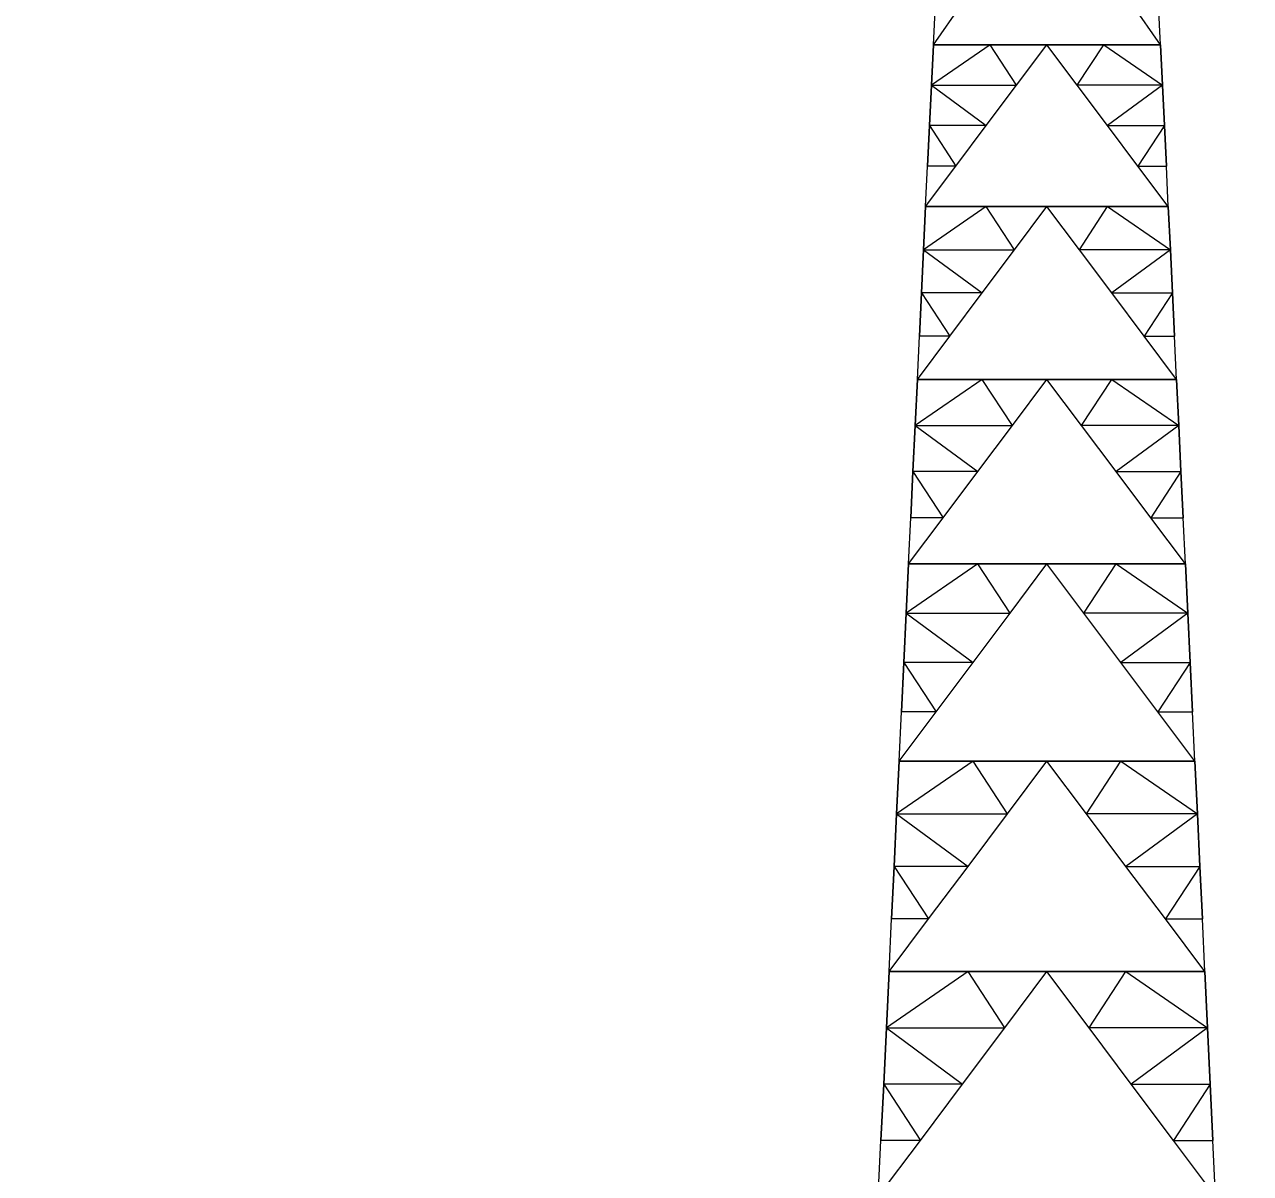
# Model space of a CAD drawing. Header units: millimetres. Extents: x 674 to 5889, y -153 to 3954.
# Drawn here: x 3335.07 to 3374.35, y 893.14 to 929.94 of the extents above; entities that cross this region are included whole.
import ezdxf

# ---------------------------------------------------------------- set-up
doc = ezdxf.new("R2010")
doc.units = ezdxf.units.MM
doc.layers.add('Dimensions', color=7, linetype='Continuous')
doc.layers.add('Towers', color=1, linetype='Continuous', lineweight=0)
doc.styles.get("Standard").update_dxf_attribs({"font": 'arial.ttf'})
doc.dimstyles.new('ISO-25', dxfattribs={"dimtxt": 2.5, "dimasz": 2.5, "dimexe": 1.25, "dimexo": 0.625, "dimtad": 1, "dimtxsty": 'Standard', "dimcen": 2.5, "dimadec": 0, "dimazin": 0, "dimtfac": 1, "dimtmove": 0, "dimatfit": 3, "dimfxl": 1, "dimarcsym": 0})

# ---------------------------------------------------------------- blocks, each defined once
blk = doc.blocks.new('_ArchTick')
at = {"color": 0, "linetype": 'ByBlock', "const_width": 0.15}
blk.add_lwpolyline([(-0.5, -0.5), (0.5, 0.5)], dxfattribs=at)
blk = doc.blocks.new('*D60')
at = {"color": 0, "lineweight": -2, "transparency": 16777216}
blk.add_line((2829.274, -144.563), (2959.274, -144.563), dxfattribs=at)
at = {"layer": 'Defpoints', "color": 0, "transparency": 16777216}
for p in [(5528.478, 3774.077), (5768.478, 3774.077), (5768.478, 3752.482), (2829.274, -118.354), (2959.274, -118.354), (2959.274, -144.563)]:
    blk.add_point(p, dxfattribs=at)
at = {"layer": 'Dimensions', "color": 0, "lineweight": -2, "transparency": 16777216}
blk.add_line((5528.478, 3752.482), (5768.478, 3752.482), dxfattribs=at)
at = {"color": 0, "lineweight": -2, "transparency": 16777216, "xscale": 15, "yscale": 15, "zscale": 15, "rotation": 180}
blk.add_blockref('_ArchTick', (2829.274, -144.563), dxfattribs=at)
at = {"color": 0, "lineweight": -2, "transparency": 16777216, "xscale": 15, "yscale": 15, "zscale": 15}
blk.add_blockref('_ArchTick', (2959.274, -144.563), dxfattribs=at)
at = {"layer": 'Dimensions', "color": 0, "lineweight": -2, "transparency": 16777216, "xscale": 2.5, "yscale": 2.5, "zscale": 2.5, "rotation": 180}
blk.add_blockref('_ArchTick', (5528.478, 3752.482), dxfattribs=at)
at = {"layer": 'Dimensions', "color": 0, "lineweight": -2, "transparency": 16777216, "xscale": 2.5, "yscale": 2.5, "zscale": 2.5}
blk.add_blockref('_ArchTick', (5768.478, 3752.482), dxfattribs=at)
at = {"color": 0, "transparency": 16777216, "insert": (2894.274, -136.274), "char_height": 15, "attachment_point": 5}
blk.add_mtext('130', dxfattribs=at)
at = {"layer": 'Dimensions', "color": 0, "transparency": 16777216, "insert": (5648.478, 3755.404), "char_height": 4.5, "attachment_point": 5}
blk.add_mtext('240m', dxfattribs=at)
blk = doc.blocks.new('*D58')
at = {"color": 0, "lineweight": -2, "transparency": 16777216}
blk.add_line((2393.626, -144.563), (2483.626, -144.563), dxfattribs=at)
at = {"layer": 'Defpoints', "color": 0, "transparency": 16777216}
for p in [(5603.478, 3819.077), (5583.397, 3774.077), (5603.478, 3774.077), (2393.626, -80.976), (2483.626, -80.976), (2483.626, -144.563)]:
    blk.add_point(p, dxfattribs=at)
at = {"layer": 'Dimensions', "color": 0, "lineweight": -2, "transparency": 16777216}
blk.add_line((5583.397, 3819.077), (5583.397, 3774.077), dxfattribs=at)
at = {"color": 0, "lineweight": -2, "transparency": 16777216, "xscale": 15, "yscale": 15, "zscale": 15, "rotation": 180}
blk.add_blockref('_ArchTick', (2393.626, -144.563), dxfattribs=at)
at = {"color": 0, "lineweight": -2, "transparency": 16777216, "xscale": 15, "yscale": 15, "zscale": 15}
blk.add_blockref('_ArchTick', (2483.626, -144.563), dxfattribs=at)
at = {"layer": 'Dimensions', "color": 0, "lineweight": -2, "transparency": 16777216, "xscale": 2.5, "yscale": 2.5, "zscale": 2.5}
for p, rotation in [((5583.397, 3819.077), 90), ((5583.397, 3774.077), 270)]:
    blk.add_blockref('_ArchTick', p, dxfattribs=dict(at, rotation=rotation))
at = {"color": 0, "transparency": 16777216, "insert": (2438.626, -136.279), "char_height": 15, "attachment_point": 5}
blk.add_mtext('90', dxfattribs=at)
at = {"layer": 'Dimensions', "color": 0, "transparency": 16777216, "insert": (5580.484, 3796.577), "char_height": 4.5, "attachment_point": 5, "rotation": 90}
blk.add_mtext('45m', dxfattribs=at)
blk = doc.blocks.new('*D62')
at = {"color": 0, "lineweight": -2, "transparency": 16777216}
blk.add_line((2577.797, -35.976), (2577.797, -85.976), dxfattribs=at)
at = {"layer": 'Defpoints', "color": 0, "transparency": 16777216}
for p in [(5529.806, 3893.742), (5528.478, 3889.077), (5643.378, 3856.377), (2597.989, -35.976), (2577.797, -85.976), (2597.989, -85.976)]:
    blk.add_point(p, dxfattribs=at)
at = {"layer": 'Dimensions', "color": 0, "lineweight": -2, "transparency": 16777216}
blk.add_line((5644.706, 3861.042), (5529.806, 3893.742), dxfattribs=at)
at = {"color": 0, "lineweight": -2, "transparency": 16777216, "xscale": 15, "yscale": 15, "zscale": 15}
for p, rotation in [((2577.797, -35.976), 90), ((2577.797, -85.976), 270)]:
    blk.add_blockref('_ArchTick', p, dxfattribs=dict(at, rotation=rotation))
at = {"layer": 'Dimensions', "color": 0, "lineweight": -2, "transparency": 16777216, "xscale": 2.5, "yscale": 2.5, "zscale": 2.5}
for p, rotation in [((5529.806, 3893.742), 164.113896019455), ((5644.706, 3861.042), 344.113896019455)]:
    blk.add_blockref('_ArchTick', p, dxfattribs=dict(at, rotation=rotation))
at = {"color": 0, "transparency": 16777216, "insert": (2569.514, -60.976), "char_height": 15, "attachment_point": 5, "rotation": 90}
blk.add_mtext('50', dxfattribs=at)
at = {"layer": 'Dimensions', "color": 0, "transparency": 16777216, "insert": (5588.056, 3880.203), "char_height": 4.5, "attachment_point": 5, "rotation": 344.1139}
blk.add_mtext('119.5m', dxfattribs=at)
blk = doc.blocks.new('*D63')
at = {"color": 0, "lineweight": -2, "transparency": 16777216}
blk.add_line((2809.512, -31.439), (2809.512, -86.439), dxfattribs=at)
at = {"layer": 'Defpoints', "color": 0, "transparency": 16777216}
for p in [(5643.378, 3866.577), (5527.736, 3834.542), (5528.478, 3832.07), (2829.274, -31.439), (2809.512, -86.439), (2829.274, -86.439)]:
    blk.add_point(p, dxfattribs=at)
at = {"layer": 'Dimensions', "color": 0, "lineweight": -2, "transparency": 16777216}
blk.add_line((5642.636, 3869.049), (5527.736, 3834.542), dxfattribs=at)
at = {"color": 0, "lineweight": -2, "transparency": 16777216, "xscale": 15, "yscale": 15, "zscale": 15}
for p, rotation in [((2809.512, -31.439), 90), ((2809.512, -86.439), 270)]:
    blk.add_blockref('_ArchTick', p, dxfattribs=dict(at, rotation=rotation))
at = {"layer": 'Dimensions', "color": 0, "lineweight": -2, "transparency": 16777216, "xscale": 2.5, "yscale": 2.5, "zscale": 2.5}
for p, rotation in [((5642.636, 3869.049), 16.71614301521846), ((5527.736, 3834.542), 196.7161430152185)]:
    blk.add_blockref('_ArchTick', p, dxfattribs=dict(at, rotation=rotation))
at = {"color": 0, "transparency": 16777216, "insert": (2801.259, -58.939), "char_height": 15, "attachment_point": 5, "rotation": 90}
blk.add_mtext('55', dxfattribs=at)
at = {"layer": 'Dimensions', "color": 0, "transparency": 16777216, "insert": (5584.345, 3854.594), "char_height": 4.5, "attachment_point": 5, "rotation": 16.7161}
blk.add_mtext('120m', dxfattribs=at)
blk = doc.blocks.new('*D59')
at = {"color": 0, "lineweight": -2, "transparency": 16777216}
blk.add_line((2597.989, -144.563), (2697.989, -144.563), dxfattribs=at)
at = {"layer": 'Defpoints', "color": 0, "transparency": 16777216}
for p in [(5623.478, 3781.175), (5673.478, 3781.175), (5673.478, 3764.268), (2597.989, -85.976), (2697.989, -85.976), (2697.989, -144.563)]:
    blk.add_point(p, dxfattribs=at)
at = {"layer": 'Dimensions', "color": 0, "lineweight": -2, "transparency": 16777216}
blk.add_line((5623.478, 3764.268), (5673.478, 3764.268), dxfattribs=at)
at = {"color": 0, "lineweight": -2, "transparency": 16777216, "xscale": 15, "yscale": 15, "zscale": 15, "rotation": 180}
blk.add_blockref('_ArchTick', (2597.989, -144.563), dxfattribs=at)
at = {"color": 0, "lineweight": -2, "transparency": 16777216, "xscale": 15, "yscale": 15, "zscale": 15}
blk.add_blockref('_ArchTick', (2697.989, -144.563), dxfattribs=at)
at = {"layer": 'Dimensions', "color": 0, "lineweight": -2, "transparency": 16777216, "xscale": 2.5, "yscale": 2.5, "zscale": 2.5, "rotation": 180}
blk.add_blockref('_ArchTick', (5623.478, 3764.268), dxfattribs=at)
at = {"layer": 'Dimensions', "color": 0, "lineweight": -2, "transparency": 16777216, "xscale": 2.5, "yscale": 2.5, "zscale": 2.5}
blk.add_blockref('_ArchTick', (5673.478, 3764.268), dxfattribs=at)
at = {"color": 0, "transparency": 16777216, "insert": (2647.989, -136.279), "char_height": 15, "attachment_point": 5}
blk.add_mtext('100', dxfattribs=at)
at = {"layer": 'Dimensions', "color": 0, "transparency": 16777216, "insert": (5648.478, 3767.191), "char_height": 4.5, "attachment_point": 5}
blk.add_mtext('50m', dxfattribs=at)
blk = doc.blocks.new('*D66')
at = {"color": 0, "lineweight": -2, "transparency": 16777216}
blk.add_line((3325.223, 34.024), (3325.223, -80.976), dxfattribs=at)
at = {"layer": 'Defpoints', "color": 0, "transparency": 16777216}
for p in [(5653.578, 3874.37), (5643.378, 3866.577), (5653.578, 3866.577), (3346.627, 34.024), (3325.223, -80.976), (3346.627, -80.976)]:
    blk.add_point(p, dxfattribs=at)
at = {"layer": 'Dimensions', "color": 0, "lineweight": -2, "transparency": 16777216}
for p, q in [((5643.378, 3874.37), (5653.578, 3874.37)), ((5653.578, 3874.37), (5673.71, 3874.37))]:
    blk.add_line(p, q, dxfattribs=at)
at = {"color": 0, "lineweight": -2, "transparency": 16777216, "xscale": 5, "yscale": 5, "zscale": 5}
for p, rotation in [((3325.223, 34.024), 90), ((3325.223, -80.976), 270)]:
    blk.add_blockref('_ArchTick', p, dxfattribs=dict(at, rotation=rotation))
at = {"layer": 'Dimensions', "color": 0, "lineweight": -2, "transparency": 16777216, "xscale": 2.5, "yscale": 2.5, "zscale": 2.5, "rotation": 180}
blk.add_blockref('_ArchTick', (5643.378, 3874.37), dxfattribs=at)
at = {"layer": 'Dimensions', "color": 0, "lineweight": -2, "transparency": 16777216, "xscale": 2.5, "yscale": 2.5, "zscale": 2.5}
blk.add_blockref('_ArchTick', (5653.578, 3874.37), dxfattribs=at)
at = {"color": 0, "transparency": 16777216, "insert": (3316.939, -23.476), "char_height": 15, "attachment_point": 5, "rotation": 90}
blk.add_mtext('115', dxfattribs=at)
at = {"layer": 'Dimensions', "color": 0, "transparency": 16777216, "insert": (5664.894, 3877.293), "char_height": 4.5, "attachment_point": 5}
blk.add_mtext('10.2m', dxfattribs=at)
blk = doc.blocks.new('*D61')
at = {"color": 0, "lineweight": -2, "transparency": 16777216}
blk.add_line((2373.545, -35.976), (2373.545, -80.976), dxfattribs=at)
at = {"layer": 'Defpoints', "color": 0, "transparency": 16777216}
for p in [(5648.478, 3856.377), (5645.288, 3779.077), (5648.478, 3779.077), (2393.626, -35.976), (2373.545, -80.976), (2393.626, -80.976)]:
    blk.add_point(p, dxfattribs=at)
at = {"layer": 'Dimensions', "color": 0, "lineweight": -2, "transparency": 16777216}
blk.add_line((5645.288, 3856.377), (5645.288, 3779.077), dxfattribs=at)
at = {"color": 0, "lineweight": -2, "transparency": 16777216, "xscale": 15, "yscale": 15, "zscale": 15}
for p, rotation in [((2373.545, -35.976), 90), ((2373.545, -80.976), 270)]:
    blk.add_blockref('_ArchTick', p, dxfattribs=dict(at, rotation=rotation))
at = {"layer": 'Dimensions', "color": 0, "lineweight": -2, "transparency": 16777216, "xscale": 2.5, "yscale": 2.5, "zscale": 2.5}
for p, rotation in [((5645.288, 3856.377), 90), ((5645.288, 3779.077), 270)]:
    blk.add_blockref('_ArchTick', p, dxfattribs=dict(at, rotation=rotation))
at = {"color": 0, "transparency": 16777216, "insert": (2365.292, -58.476), "char_height": 15, "attachment_point": 5, "rotation": 90}
blk.add_mtext('45', dxfattribs=at)
at = {"layer": 'Dimensions', "color": 0, "transparency": 16777216, "insert": (5642.364, 3817.906), "char_height": 4.5, "attachment_point": 5, "rotation": 90}
blk.add_mtext('77.3m', dxfattribs=at)

msp = doc.modelspace()

# ---------------------------------------------------------------- linework, layer by layer
at = {"layer": 'Towers'}
for p, q in [((3364.187, 929.293), (3365.096, 930.589)), ((3364.187, 929.293), (3365.096, 930.589)), ((3364.187, 929.293), (3364.249, 930.589)), ((3364.187, 929.293), (3364.249, 930.589)), ((3364.187, 929.293), (3364.249, 930.589)), ((3364.187, 929.293), (3364.249, 930.589)), ((3371.465, 929.293), (3370.555, 930.589)), ((3371.465, 929.293), (3370.555, 930.589)), ((3371.465, 929.293), (3371.403, 930.589)), ((3371.465, 929.293), (3371.403, 930.589)), ((3371.465, 929.293), (3371.403, 930.589)), ((3371.465, 929.293), (3371.403, 930.589)), ((3366.006, 929.293), (3364.125, 927.998)), ((3366.006, 929.293), (3364.125, 927.998)), ((3364.125, 927.998), (3364.187, 929.293)), ((3364.187, 929.293), (3364.125, 927.998)), ((3364.125, 927.998), (3364.187, 929.293)), ((3364.125, 927.998), (3364.187, 929.293)), ((3364.125, 927.998), (3364.187, 929.293)), ((3364.187, 929.293), (3364.125, 927.998)), ((3364.125, 927.998), (3364.187, 929.293)), ((3364.125, 927.998), (3364.187, 929.293)), ((3364.187, 929.293), (3366.006, 929.293)), ((3366.006, 929.293), (3364.187, 929.293)), ((3364.187, 929.293), (3365.096, 929.293)), ((3365.096, 929.293), (3364.187, 929.293)), ((3364.187, 929.293), (3366.006, 929.293)), ((3366.006, 929.293), (3364.187, 929.293)), ((3367.826, 929.293), (3364.187, 929.293)), ((3364.187, 929.293), (3367.826, 929.293)), ((3366.006, 929.293), (3364.187, 929.293)), ((3366.006, 929.293), (3364.187, 929.293)), ((3366.006, 929.293), (3366.916, 929.293)), ((3366.916, 929.293), (3366.006, 929.293)), ((3366.854, 927.998), (3366.006, 929.293)), ((3367.826, 929.293), (3366.006, 929.293)), ((3366.854, 927.998), (3366.006, 929.293)), ((3367.826, 929.293), (3366.006, 929.293)), ((3366.854, 927.998), (3367.826, 929.293)), ((3366.854, 927.998), (3367.826, 929.293)), ((3368.735, 929.293), (3366.916, 929.293)), ((3368.735, 929.293), (3366.916, 929.293)), ((3371.465, 929.293), (3367.826, 929.293)), ((3367.826, 929.293), (3371.465, 929.293)), ((3368.797, 927.998), (3367.826, 929.293)), ((3367.826, 929.293), (3369.645, 929.293)), ((3368.797, 927.998), (3367.826, 929.293)), ((3367.826, 929.293), (3369.645, 929.293)), ((3368.735, 929.293), (3369.645, 929.293)), ((3369.645, 929.293), (3368.735, 929.293)), ((3368.797, 927.998), (3369.645, 929.293)), ((3368.797, 927.998), (3369.645, 929.293)), ((3371.465, 929.293), (3369.645, 929.293)), ((3369.645, 929.293), (3371.465, 929.293)), ((3369.645, 929.293), (3371.465, 929.293)), ((3369.645, 929.293), (3371.465, 929.293)), ((3369.645, 929.293), (3371.527, 927.998)), ((3369.645, 929.293), (3371.465, 929.293)), ((3369.645, 929.293), (3371.527, 927.998)), ((3369.645, 929.293), (3371.465, 929.293)), ((3370.555, 929.293), (3371.465, 929.293)), ((3371.465, 929.293), (3370.555, 929.293)), ((3371.527, 927.998), (3371.465, 929.293)), ((3371.465, 929.293), (3371.527, 927.998)), ((3371.527, 927.998), (3371.465, 929.293)), ((3371.527, 927.998), (3371.465, 929.293)), ((3371.527, 927.998), (3371.465, 929.293)), ((3371.465, 929.293), (3371.527, 927.998)), ((3371.527, 927.998), (3371.465, 929.293)), ((3371.527, 927.998), (3371.465, 929.293)), ((3364.063, 926.702), (3364.125, 927.998)), ((3364.125, 927.998), (3364.063, 926.702)), ((3364.063, 926.702), (3364.125, 927.998)), ((3364.063, 926.702), (3364.125, 927.998)), ((3364.125, 927.998), (3364.063, 926.702)), ((3364.063, 926.702), (3364.125, 927.998)), ((3364.125, 927.998), (3365.882, 926.702)), ((3364.125, 927.998), (3366.854, 927.998)), ((3364.125, 927.998), (3365.882, 926.702)), ((3364.125, 927.998), (3366.854, 927.998)), ((3364.125, 927.998), (3364.125, 927.998)), ((3364.125, 927.998), (3364.125, 927.998)), ((3365.882, 926.702), (3366.854, 927.998)), ((3365.882, 926.702), (3366.854, 927.998)), ((3369.769, 926.702), (3368.797, 927.998)), ((3371.527, 927.998), (3368.797, 927.998)), ((3369.769, 926.702), (3368.797, 927.998)), ((3371.527, 927.998), (3368.797, 927.998)), ((3371.527, 927.998), (3369.769, 926.702)), ((3371.527, 927.998), (3369.769, 926.702)), ((3371.589, 926.702), (3371.527, 927.998)), ((3371.527, 927.998), (3371.589, 926.702)), ((3371.527, 927.998), (3371.527, 927.998)), ((3371.589, 926.702), (3371.527, 927.998)), ((3371.589, 926.702), (3371.527, 927.998)), ((3371.527, 927.998), (3371.589, 926.702)), ((3371.527, 927.998), (3371.527, 927.998)), ((3371.589, 926.702), (3371.527, 927.998)), ((3364.001, 925.406), (3364.063, 926.702)), ((3364.063, 926.702), (3364.001, 925.406)), ((3364.001, 925.406), (3364.063, 926.702)), ((3364.001, 925.406), (3364.063, 926.702)), ((3364.063, 926.702), (3364.001, 925.406)), ((3364.001, 925.406), (3364.063, 926.702)), ((3364.063, 926.702), (3364.91, 925.406)), ((3365.882, 926.702), (3364.063, 926.702)), ((3364.063, 926.702), (3364.91, 925.406)), ((3365.882, 926.702), (3364.063, 926.702)), ((3364.063, 926.702), (3364.063, 926.702)), ((3364.063, 926.702), (3364.063, 926.702)), ((3364.91, 925.406), (3365.882, 926.702)), ((3364.91, 925.406), (3365.882, 926.702)), ((3370.741, 925.406), (3369.769, 926.702)), ((3369.769, 926.702), (3371.589, 926.702)), ((3370.741, 925.406), (3369.769, 926.702)), ((3369.769, 926.702), (3371.589, 926.702)), ((3371.589, 926.702), (3370.741, 925.406)), ((3371.589, 926.702), (3370.741, 925.406)), ((3371.65, 925.406), (3371.589, 926.702)), ((3371.589, 926.702), (3371.65, 925.406)), ((3371.589, 926.702), (3371.589, 926.702)), ((3371.65, 925.406), (3371.589, 926.702)), ((3371.65, 925.406), (3371.589, 926.702)), ((3371.589, 926.702), (3371.65, 925.406)), ((3371.589, 926.702), (3371.589, 926.702)), ((3371.65, 925.406), (3371.589, 926.702)), ((3363.939, 924.111), (3364.91, 925.406)), ((3363.939, 924.111), (3364.91, 925.406)), ((3363.939, 924.111), (3364.001, 925.406)), ((3363.939, 924.111), (3364.001, 925.406)), ((3363.939, 924.111), (3364.001, 925.406)), ((3363.939, 924.111), (3364.001, 925.406)), ((3364.91, 925.406), (3364.001, 925.406)), ((3364.91, 925.406), (3364.001, 925.406)), ((3364.001, 925.406), (3364.001, 925.406)), ((3364.001, 925.406), (3364.001, 925.406)), ((3371.712, 924.111), (3370.741, 925.406)), ((3370.741, 925.406), (3371.65, 925.406)), ((3371.712, 924.111), (3370.741, 925.406)), ((3370.741, 925.406), (3371.65, 925.406)), ((3371.712, 924.111), (3371.65, 925.406)), ((3371.65, 925.406), (3371.65, 925.406)), ((3371.712, 924.111), (3371.65, 925.406)), ((3371.712, 924.111), (3371.65, 925.406)), ((3371.65, 925.406), (3371.65, 925.406)), ((3371.712, 924.111), (3371.65, 925.406)), ((3365.882, 924.111), (3363.873, 922.727)), ((3365.882, 924.111), (3363.873, 922.727)), ((3363.873, 922.727), (3363.939, 924.111)), ((3363.939, 924.111), (3363.873, 922.727)), ((3363.873, 922.727), (3363.939, 924.111)), ((3363.873, 922.727), (3363.939, 924.111)), ((3363.873, 922.727), (3363.939, 924.111)), ((3363.939, 924.111), (3363.873, 922.727)), ((3363.873, 922.727), (3363.939, 924.111)), ((3363.873, 922.727), (3363.939, 924.111)), ((3363.939, 924.111), (3365.882, 924.111)), ((3365.882, 924.111), (3363.939, 924.111)), ((3363.939, 924.111), (3364.91, 924.111)), ((3364.91, 924.111), (3363.939, 924.111)), ((3363.939, 924.111), (3365.882, 924.111)), ((3365.882, 924.111), (3363.939, 924.111)), ((3367.826, 924.111), (3363.939, 924.111)), ((3363.939, 924.111), (3367.826, 924.111)), ((3365.882, 924.111), (3363.939, 924.111)), ((3365.882, 924.111), (3363.939, 924.111)), ((3365.882, 924.111), (3366.854, 924.111)), ((3366.854, 924.111), (3365.882, 924.111)), ((3366.788, 922.727), (3365.882, 924.111)), ((3367.826, 924.111), (3365.882, 924.111)), ((3366.788, 922.727), (3365.882, 924.111)), ((3367.826, 924.111), (3365.882, 924.111)), ((3366.788, 922.727), (3367.826, 924.111)), ((3366.788, 922.727), (3367.826, 924.111)), ((3368.797, 924.111), (3366.854, 924.111)), ((3368.797, 924.111), (3366.854, 924.111)), ((3371.712, 924.111), (3367.826, 924.111)), ((3367.826, 924.111), (3371.712, 924.111)), ((3368.863, 922.727), (3367.826, 924.111)), ((3367.826, 924.111), (3369.769, 924.111)), ((3368.863, 922.727), (3367.826, 924.111)), ((3367.826, 924.111), (3369.769, 924.111)), ((3368.797, 924.111), (3369.769, 924.111)), ((3369.769, 924.111), (3368.797, 924.111)), ((3368.863, 922.727), (3369.769, 924.111)), ((3368.863, 922.727), (3369.769, 924.111)), ((3371.712, 924.111), (3369.769, 924.111)), ((3369.769, 924.111), (3371.712, 924.111)), ((3369.769, 924.111), (3371.712, 924.111)), ((3369.769, 924.111), (3371.712, 924.111)), ((3369.769, 924.111), (3371.779, 922.727)), ((3369.769, 924.111), (3371.712, 924.111)), ((3369.769, 924.111), (3371.779, 922.727)), ((3369.769, 924.111), (3371.712, 924.111)), ((3370.741, 924.111), (3371.712, 924.111)), ((3371.712, 924.111), (3370.741, 924.111)), ((3371.779, 922.727), (3371.712, 924.111)), ((3371.712, 924.111), (3371.779, 922.727)), ((3371.779, 922.727), (3371.712, 924.111)), ((3371.779, 922.727), (3371.712, 924.111)), ((3371.779, 922.727), (3371.712, 924.111)), ((3371.712, 924.111), (3371.779, 922.727)), ((3371.779, 922.727), (3371.712, 924.111)), ((3371.779, 922.727), (3371.712, 924.111)), ((3363.806, 921.343), (3363.873, 922.727)), ((3363.873, 922.727), (3363.806, 921.343)), ((3363.806, 921.343), (3363.873, 922.727)), ((3363.806, 921.343), (3363.873, 922.727)), ((3363.873, 922.727), (3363.806, 921.343)), ((3363.806, 921.343), (3363.873, 922.727)), ((3363.873, 922.727), (3365.75, 921.343)), ((3363.873, 922.727), (3366.788, 922.727)), ((3363.873, 922.727), (3365.75, 921.343)), ((3363.873, 922.727), (3366.788, 922.727)), ((3363.873, 922.727), (3363.873, 922.727)), ((3363.873, 922.727), (3363.873, 922.727)), ((3365.75, 921.343), (3366.788, 922.727)), ((3365.75, 921.343), (3366.788, 922.727)), ((3369.901, 921.343), (3368.863, 922.727)), ((3371.779, 922.727), (3368.863, 922.727)), ((3369.901, 921.343), (3368.863, 922.727)), ((3371.779, 922.727), (3368.863, 922.727)), ((3371.779, 922.727), (3369.901, 921.343)), ((3371.779, 922.727), (3369.901, 921.343)), ((3371.845, 921.343), (3371.779, 922.727)), ((3371.779, 922.727), (3371.845, 921.343)), ((3371.779, 922.727), (3371.779, 922.727)), ((3371.845, 921.343), (3371.779, 922.727)), ((3371.845, 921.343), (3371.779, 922.727)), ((3371.779, 922.727), (3371.845, 921.343)), ((3371.779, 922.727), (3371.779, 922.727)), ((3371.845, 921.343), (3371.779, 922.727)), ((3363.74, 919.959), (3363.806, 921.343)), ((3363.806, 921.343), (3363.74, 919.959)), ((3363.74, 919.959), (3363.806, 921.343)), ((3363.74, 919.959), (3363.806, 921.343)), ((3363.806, 921.343), (3363.74, 919.959)), ((3363.74, 919.959), (3363.806, 921.343)), ((3363.806, 921.343), (3364.712, 919.959)), ((3365.75, 921.343), (3363.806, 921.343)), ((3363.806, 921.343), (3364.712, 919.959)), ((3365.75, 921.343), (3363.806, 921.343)), ((3363.806, 921.343), (3363.806, 921.343)), ((3363.806, 921.343), (3363.806, 921.343)), ((3364.712, 919.959), (3365.75, 921.343)), ((3364.712, 919.959), (3365.75, 921.343)), ((3370.939, 919.959), (3369.901, 921.343)), ((3369.901, 921.343), (3371.845, 921.343)), ((3370.939, 919.959), (3369.901, 921.343)), ((3369.901, 921.343), (3371.845, 921.343)), ((3371.845, 921.343), (3370.939, 919.959)), ((3371.845, 921.343), (3370.939, 919.959)), ((3371.911, 919.959), (3371.845, 921.343)), ((3371.845, 921.343), (3371.911, 919.959)), ((3371.845, 921.343), (3371.845, 921.343)), ((3371.911, 919.959), (3371.845, 921.343)), ((3371.911, 919.959), (3371.845, 921.343)), ((3371.845, 921.343), (3371.911, 919.959)), ((3371.845, 921.343), (3371.845, 921.343)), ((3371.911, 919.959), (3371.845, 921.343)), ((3363.674, 918.575), (3364.712, 919.959)), ((3363.674, 918.575), (3364.712, 919.959)), ((3363.674, 918.575), (3363.74, 919.959)), ((3363.674, 918.575), (3363.74, 919.959)), ((3363.674, 918.575), (3363.74, 919.959)), ((3363.674, 918.575), (3363.74, 919.959)), ((3364.712, 919.959), (3363.74, 919.959)), ((3364.712, 919.959), (3363.74, 919.959)), ((3363.74, 919.959), (3363.74, 919.959)), ((3363.74, 919.959), (3363.74, 919.959)), ((3371.977, 918.575), (3370.939, 919.959)), ((3370.939, 919.959), (3371.911, 919.959)), ((3371.977, 918.575), (3370.939, 919.959)), ((3370.939, 919.959), (3371.911, 919.959)), ((3371.977, 918.575), (3371.911, 919.959)), ((3371.911, 919.959), (3371.911, 919.959)), ((3371.977, 918.575), (3371.911, 919.959)), ((3371.977, 918.575), (3371.911, 919.959)), ((3371.911, 919.959), (3371.911, 919.959)), ((3371.977, 918.575), (3371.911, 919.959)), ((3365.75, 918.575), (3363.603, 917.097)), ((3365.75, 918.575), (3363.603, 917.097)), ((3363.603, 917.098), (3363.674, 918.575)), ((3363.674, 918.575), (3363.603, 917.097)), ((3363.603, 917.098), (3363.674, 918.575)), ((3363.603, 917.097), (3363.674, 918.575)), ((3363.603, 917.098), (3363.674, 918.575)), ((3363.674, 918.575), (3363.603, 917.097)), ((3363.603, 917.098), (3363.674, 918.575)), ((3363.603, 917.097), (3363.674, 918.575)), ((3363.674, 918.575), (3365.75, 918.575)), ((3365.75, 918.575), (3363.674, 918.575)), ((3363.674, 918.575), (3364.712, 918.575)), ((3364.712, 918.575), (3363.674, 918.575)), ((3363.674, 918.575), (3365.75, 918.575)), ((3365.75, 918.575), (3363.674, 918.575)), ((3367.826, 918.575), (3363.674, 918.575)), ((3363.674, 918.575), (3367.826, 918.575)), ((3365.75, 918.575), (3363.674, 918.575)), ((3365.75, 918.575), (3363.674, 918.575)), ((3365.75, 918.575), (3366.788, 918.575)), ((3366.788, 918.575), (3365.75, 918.575)), ((3366.718, 917.098), (3365.75, 918.575)), ((3367.826, 918.575), (3365.75, 918.575)), ((3366.718, 917.098), (3365.75, 918.575)), ((3367.826, 918.575), (3365.75, 918.575)), ((3366.718, 917.098), (3367.826, 918.575)), ((3366.718, 917.098), (3367.826, 918.575)), ((3368.863, 918.575), (3366.788, 918.575)), ((3368.863, 918.575), (3366.788, 918.575)), ((3371.977, 918.575), (3367.826, 918.575)), ((3367.826, 918.575), (3371.977, 918.575)), ((3368.934, 917.098), (3367.826, 918.575)), ((3367.826, 918.575), (3369.901, 918.575)), ((3368.934, 917.098), (3367.826, 918.575)), ((3367.826, 918.575), (3369.901, 918.575)), ((3368.863, 918.575), (3369.901, 918.575)), ((3369.901, 918.575), (3368.863, 918.575)), ((3368.934, 917.098), (3369.901, 918.575)), ((3368.934, 917.098), (3369.901, 918.575)), ((3371.977, 918.575), (3369.901, 918.575)), ((3369.901, 918.575), (3371.977, 918.575)), ((3369.901, 918.575), (3371.977, 918.575)), ((3369.901, 918.575), (3371.977, 918.575)), ((3369.901, 918.575), (3372.048, 917.097)), ((3369.901, 918.575), (3371.977, 918.575)), ((3369.901, 918.575), (3372.048, 917.097)), ((3369.901, 918.575), (3371.977, 918.575)), ((3370.939, 918.575), (3371.977, 918.575)), ((3371.977, 918.575), (3370.939, 918.575)), ((3372.048, 917.098), (3371.977, 918.575)), ((3371.977, 918.575), (3372.048, 917.097)), ((3372.048, 917.098), (3371.977, 918.575)), ((3372.048, 917.097), (3371.977, 918.575)), ((3372.048, 917.098), (3371.977, 918.575)), ((3371.977, 918.575), (3372.048, 917.097)), ((3372.048, 917.098), (3371.977, 918.575)), ((3372.048, 917.097), (3371.977, 918.575)), ((3363.533, 915.619), (3363.603, 917.098)), ((3363.533, 915.619), (3363.603, 917.098)), ((3363.603, 917.097), (3363.533, 915.619)), ((3363.533, 915.619), (3363.603, 917.097)), ((3363.603, 917.097), (3363.533, 915.619)), ((3363.533, 915.619), (3363.603, 917.097)), ((3363.603, 917.097), (3366.718, 917.098)), ((3363.603, 917.097), (3366.718, 917.098)), ((3363.603, 917.097), (3363.603, 917.098)), ((3363.603, 917.097), (3363.603, 917.098)), ((3363.603, 917.097), (3365.608, 915.619)), ((3363.603, 917.097), (3365.608, 915.619)), ((3365.608, 915.619), (3366.718, 917.098)), ((3365.608, 915.619), (3366.718, 917.098)), ((3370.043, 915.619), (3368.934, 917.098)), ((3372.048, 917.097), (3368.934, 917.098)), ((3370.043, 915.619), (3368.934, 917.098)), ((3372.048, 917.097), (3368.934, 917.098)), ((3372.048, 917.097), (3370.043, 915.619)), ((3372.048, 917.097), (3370.043, 915.619)), ((3372.119, 915.619), (3372.048, 917.098)), ((3372.048, 917.097), (3372.048, 917.098)), ((3372.119, 915.619), (3372.048, 917.098)), ((3372.048, 917.097), (3372.048, 917.098)), ((3372.048, 917.097), (3372.119, 915.619)), ((3372.119, 915.619), (3372.048, 917.097)), ((3372.048, 917.097), (3372.119, 915.619)), ((3372.119, 915.619), (3372.048, 917.097)), ((3363.462, 914.141), (3363.533, 915.619)), ((3363.533, 915.619), (3363.462, 914.141)), ((3363.462, 914.141), (3363.533, 915.619)), ((3363.462, 914.141), (3363.533, 915.619)), ((3363.533, 915.619), (3363.462, 914.141)), ((3363.462, 914.141), (3363.533, 915.619)), ((3363.533, 915.619), (3364.5, 914.141)), ((3365.608, 915.619), (3363.533, 915.619)), ((3363.533, 915.619), (3364.5, 914.141)), ((3365.608, 915.619), (3363.533, 915.619)), ((3363.533, 915.619), (3363.533, 915.619)), ((3363.533, 915.619), (3363.533, 915.619)), ((3364.5, 914.141), (3365.608, 915.619)), ((3364.5, 914.141), (3365.608, 915.619)), ((3371.151, 914.141), (3370.043, 915.619)), ((3370.043, 915.619), (3372.119, 915.619)), ((3371.151, 914.141), (3370.043, 915.619)), ((3370.043, 915.619), (3372.119, 915.619)), ((3372.119, 915.619), (3371.151, 914.141)), ((3372.119, 915.619), (3371.151, 914.141)), ((3372.189, 914.141), (3372.119, 915.619)), ((3372.119, 915.619), (3372.189, 914.141)), ((3372.119, 915.619), (3372.119, 915.619)), ((3372.189, 914.141), (3372.119, 915.619)), ((3372.189, 914.141), (3372.119, 915.619)), ((3372.119, 915.619), (3372.189, 914.141)), ((3372.119, 915.619), (3372.119, 915.619)), ((3372.189, 914.141), (3372.119, 915.619)), ((3363.391, 912.663), (3364.5, 914.141)), ((3363.391, 912.663), (3364.5, 914.141)), ((3363.391, 912.663), (3363.462, 914.141)), ((3363.391, 912.663), (3363.462, 914.141)), ((3363.391, 912.663), (3363.462, 914.141)), ((3363.391, 912.663), (3363.462, 914.141)), ((3364.5, 914.141), (3363.462, 914.141)), ((3364.5, 914.141), (3363.462, 914.141)), ((3363.462, 914.141), (3363.462, 914.141)), ((3363.462, 914.141), (3363.462, 914.141)), ((3372.26, 912.663), (3371.151, 914.141)), ((3371.151, 914.141), (3372.189, 914.141)), ((3372.26, 912.663), (3371.151, 914.141)), ((3371.151, 914.141), (3372.189, 914.141)), ((3372.26, 912.663), (3372.189, 914.141)), ((3372.189, 914.141), (3372.189, 914.141)), ((3372.26, 912.663), (3372.189, 914.141)), ((3372.26, 912.663), (3372.189, 914.141)), ((3372.189, 914.141), (3372.189, 914.141)), ((3372.26, 912.663), (3372.189, 914.141)), ((3365.608, 912.663), (3363.316, 911.084)), ((3365.608, 912.663), (3363.316, 911.084)), ((3363.316, 911.085), (3363.391, 912.663)), ((3363.391, 912.663), (3363.316, 911.084)), ((3363.316, 911.085), (3363.391, 912.663)), ((3363.316, 911.084), (3363.391, 912.663)), ((3363.316, 911.085), (3363.391, 912.663)), ((3363.391, 912.663), (3363.316, 911.084)), ((3363.316, 911.085), (3363.391, 912.663)), ((3363.316, 911.084), (3363.391, 912.663)), ((3363.391, 912.663), (3365.608, 912.663)), ((3365.608, 912.663), (3363.391, 912.663)), ((3363.391, 912.663), (3364.5, 912.663)), ((3364.5, 912.663), (3363.391, 912.663)), ((3363.391, 912.663), (3365.608, 912.663)), ((3365.608, 912.663), (3363.391, 912.663)), ((3367.826, 912.663), (3363.391, 912.663)), ((3363.391, 912.663), (3367.826, 912.663)), ((3365.608, 912.663), (3363.391, 912.663)), ((3365.608, 912.663), (3363.391, 912.663)), ((3365.608, 912.663), (3366.717, 912.663)), ((3366.717, 912.663), (3365.608, 912.663)), ((3366.642, 911.085), (3365.608, 912.663)), ((3367.826, 912.663), (3365.608, 912.663)), ((3366.642, 911.085), (3365.608, 912.663)), ((3367.826, 912.663), (3365.608, 912.663)), ((3366.642, 911.085), (3367.826, 912.663)), ((3366.642, 911.085), (3367.826, 912.663)), ((3368.934, 912.663), (3366.717, 912.663)), ((3368.934, 912.663), (3366.717, 912.663)), ((3372.26, 912.663), (3367.826, 912.663)), ((3367.826, 912.663), (3372.26, 912.663)), ((3369.009, 911.085), (3367.826, 912.663)), ((3367.826, 912.663), (3370.043, 912.663)), ((3369.009, 911.085), (3367.826, 912.663)), ((3367.826, 912.663), (3370.043, 912.663)), ((3368.934, 912.663), (3370.043, 912.663)), ((3370.043, 912.663), (3368.934, 912.663)), ((3369.009, 911.085), (3370.043, 912.663)), ((3369.009, 911.085), (3370.043, 912.663)), ((3372.26, 912.663), (3370.043, 912.663)), ((3370.043, 912.663), (3372.26, 912.663)), ((3370.043, 912.663), (3372.26, 912.663)), ((3370.043, 912.663), (3372.26, 912.663)), ((3370.043, 912.663), (3372.335, 911.084)), ((3370.043, 912.663), (3372.26, 912.663)), ((3370.043, 912.663), (3372.335, 911.084)), ((3370.043, 912.663), (3372.26, 912.663)), ((3371.151, 912.663), (3372.26, 912.663)), ((3372.26, 912.663), (3371.151, 912.663)), ((3372.335, 911.085), (3372.26, 912.663)), ((3372.26, 912.663), (3372.335, 911.084)), ((3372.335, 911.085), (3372.26, 912.663)), ((3372.335, 911.084), (3372.26, 912.663)), ((3372.335, 911.085), (3372.26, 912.663)), ((3372.26, 912.663), (3372.335, 911.084)), ((3372.335, 911.085), (3372.26, 912.663)), ((3372.335, 911.084), (3372.26, 912.663)), ((3363.24, 909.505), (3363.316, 911.085)), ((3363.24, 909.505), (3363.316, 911.085)), ((3363.316, 911.084), (3363.24, 909.505)), ((3363.24, 909.505), (3363.316, 911.084)), ((3363.316, 911.084), (3363.24, 909.505)), ((3363.24, 909.505), (3363.316, 911.084)), ((3363.316, 911.084), (3366.642, 911.085)), ((3363.316, 911.084), (3366.642, 911.085)), ((3363.316, 911.084), (3363.316, 911.085)), ((3363.316, 911.084), (3363.316, 911.085)), ((3363.316, 911.084), (3365.457, 909.505)), ((3363.316, 911.084), (3365.457, 909.505)), ((3365.457, 909.505), (3366.642, 911.085)), ((3365.457, 909.505), (3366.642, 911.085)), ((3370.194, 909.505), (3369.009, 911.085)), ((3372.335, 911.084), (3369.009, 911.085)), ((3370.194, 909.505), (3369.009, 911.085)), ((3372.335, 911.084), (3369.009, 911.085)), ((3372.335, 911.084), (3370.194, 909.505)), ((3372.335, 911.084), (3370.194, 909.505)), ((3372.411, 909.505), (3372.335, 911.085)), ((3372.335, 911.084), (3372.335, 911.085)), ((3372.411, 909.505), (3372.335, 911.085)), ((3372.335, 911.084), (3372.335, 911.085)), ((3372.335, 911.084), (3372.411, 909.505)), ((3372.411, 909.505), (3372.335, 911.084)), ((3372.335, 911.084), (3372.411, 909.505)), ((3372.411, 909.505), (3372.335, 911.084)), ((3363.165, 907.926), (3363.24, 909.505)), ((3363.24, 909.505), (3363.165, 907.926)), ((3363.165, 907.926), (3363.24, 909.505)), ((3363.165, 907.926), (3363.24, 909.505)), ((3363.24, 909.505), (3363.165, 907.926)), ((3363.165, 907.926), (3363.24, 909.505)), ((3363.24, 909.505), (3364.273, 907.926)), ((3365.457, 909.505), (3363.24, 909.505)), ((3363.24, 909.505), (3364.273, 907.926)), ((3365.457, 909.505), (3363.24, 909.505)), ((3363.24, 909.505), (3363.24, 909.505)), ((3363.24, 909.505), (3363.24, 909.505)), ((3364.273, 907.926), (3365.457, 909.505)), ((3364.273, 907.926), (3365.457, 909.505)), ((3371.378, 907.926), (3370.194, 909.505)), ((3370.194, 909.505), (3372.411, 909.505)), ((3371.378, 907.926), (3370.194, 909.505)), ((3370.194, 909.505), (3372.411, 909.505)), ((3372.411, 909.505), (3371.378, 907.926)), ((3372.411, 909.505), (3371.378, 907.926)), ((3372.486, 907.926), (3372.411, 909.505)), ((3372.411, 909.505), (3372.486, 907.926)), ((3372.411, 909.505), (3372.411, 909.505)), ((3372.486, 907.926), (3372.411, 909.505)), ((3372.486, 907.926), (3372.411, 909.505)), ((3372.411, 909.505), (3372.486, 907.926)), ((3372.411, 909.505), (3372.411, 909.505)), ((3372.486, 907.926), (3372.411, 909.505)), ((3363.089, 906.348), (3364.273, 907.926)), ((3363.089, 906.348), (3364.273, 907.926)), ((3363.089, 906.348), (3363.165, 907.926)), ((3363.089, 906.348), (3363.165, 907.926)), ((3363.089, 906.348), (3363.165, 907.926)), ((3363.089, 906.348), (3363.165, 907.926)), ((3364.273, 907.926), (3363.165, 907.926)), ((3364.273, 907.926), (3363.165, 907.926)), ((3363.165, 907.926), (3363.165, 907.926)), ((3363.165, 907.926), (3363.165, 907.926)), ((3372.562, 906.348), (3371.378, 907.926)), ((3371.378, 907.926), (3372.486, 907.926)), ((3372.562, 906.348), (3371.378, 907.926)), ((3371.378, 907.926), (3372.486, 907.926)), ((3372.562, 906.348), (3372.486, 907.926)), ((3372.486, 907.926), (3372.486, 907.926)), ((3372.562, 906.348), (3372.486, 907.926)), ((3372.562, 906.348), (3372.486, 907.926)), ((3372.486, 907.926), (3372.486, 907.926)), ((3372.562, 906.348), (3372.486, 907.926)), ((3365.457, 906.348), (3363.009, 904.661)), ((3365.457, 906.348), (3363.009, 904.661)), ((3363.009, 904.662), (3363.089, 906.348)), ((3363.089, 906.348), (3363.009, 904.661)), ((3363.009, 904.662), (3363.089, 906.348)), ((3363.009, 904.661), (3363.089, 906.348)), ((3363.009, 904.662), (3363.089, 906.348)), ((3363.089, 906.348), (3363.009, 904.661)), ((3363.009, 904.662), (3363.089, 906.348)), ((3363.009, 904.661), (3363.089, 906.348)), ((3363.089, 906.348), (3365.457, 906.348)), ((3365.457, 906.348), (3363.089, 906.348)), ((3363.089, 906.348), (3364.273, 906.348)), ((3364.273, 906.348), (3363.089, 906.348)), ((3363.089, 906.348), (3365.457, 906.348)), ((3365.457, 906.348), (3363.089, 906.348)), ((3367.826, 906.348), (3363.089, 906.348)), ((3363.089, 906.348), (3367.826, 906.348)), ((3365.457, 906.348), (3363.089, 906.348)), ((3365.457, 906.348), (3363.089, 906.348)), ((3365.457, 906.348), (3366.642, 906.348)), ((3366.642, 906.348), (3365.457, 906.348)), ((3366.561, 904.662), (3365.457, 906.348)), ((3367.826, 906.348), (3365.457, 906.348)), ((3366.561, 904.662), (3365.457, 906.348)), ((3367.826, 906.348), (3365.457, 906.348)), ((3366.561, 904.662), (3367.826, 906.348)), ((3366.561, 904.662), (3367.826, 906.348)), ((3369.01, 906.348), (3366.642, 906.348)), ((3369.01, 906.348), (3366.642, 906.348)), ((3372.562, 906.348), (3367.826, 906.348)), ((3367.826, 906.348), (3372.562, 906.348)), ((3369.09, 904.662), (3367.826, 906.348)), ((3367.826, 906.348), (3370.194, 906.348)), ((3369.09, 904.662), (3367.826, 906.348)), ((3367.826, 906.348), (3370.194, 906.348)), ((3369.01, 906.348), (3370.194, 906.348)), ((3370.194, 906.348), (3369.01, 906.348)), ((3369.09, 904.662), (3370.194, 906.348)), ((3369.09, 904.662), (3370.194, 906.348)), ((3372.562, 906.348), (3370.194, 906.348)), ((3370.194, 906.348), (3372.562, 906.348)), ((3370.194, 906.348), (3372.562, 906.348)), ((3370.194, 906.348), (3372.562, 906.348)), ((3370.194, 906.348), (3372.643, 904.661)), ((3370.194, 906.348), (3372.562, 906.348)), ((3370.194, 906.348), (3372.643, 904.661)), ((3370.194, 906.348), (3372.562, 906.348)), ((3371.378, 906.348), (3372.562, 906.348)), ((3372.562, 906.348), (3371.378, 906.348)), ((3372.643, 904.662), (3372.562, 906.348)), ((3372.562, 906.348), (3372.643, 904.661)), ((3372.643, 904.662), (3372.562, 906.348)), ((3372.643, 904.661), (3372.562, 906.348)), ((3372.643, 904.662), (3372.562, 906.348)), ((3372.562, 906.348), (3372.643, 904.661)), ((3372.643, 904.662), (3372.562, 906.348)), ((3372.643, 904.661), (3372.562, 906.348)), ((3362.928, 902.975), (3363.009, 904.662)), ((3362.928, 902.975), (3363.009, 904.662)), ((3363.009, 904.661), (3362.928, 902.975)), ((3362.928, 902.975), (3363.009, 904.661)), ((3363.009, 904.661), (3362.928, 902.975)), ((3362.928, 902.975), (3363.009, 904.661)), ((3363.009, 904.661), (3366.561, 904.662)), ((3363.009, 904.661), (3366.561, 904.662)), ((3363.009, 904.661), (3363.009, 904.662)), ((3363.009, 904.661), (3363.009, 904.662)), ((3363.009, 904.661), (3365.296, 902.975)), ((3363.009, 904.661), (3365.296, 902.975)), ((3365.296, 902.975), (3366.561, 904.662)), ((3365.296, 902.975), (3366.561, 904.662)), ((3370.355, 902.975), (3369.09, 904.662)), ((3372.643, 904.661), (3369.09, 904.662)), ((3370.355, 902.975), (3369.09, 904.662)), ((3372.643, 904.661), (3369.09, 904.662)), ((3372.643, 904.661), (3370.355, 902.975)), ((3372.643, 904.661), (3370.355, 902.975)), ((3372.723, 902.975), (3372.643, 904.662)), ((3372.643, 904.661), (3372.643, 904.662)), ((3372.723, 902.975), (3372.643, 904.662)), ((3372.643, 904.661), (3372.643, 904.662)), ((3372.643, 904.661), (3372.723, 902.975)), ((3372.723, 902.975), (3372.643, 904.661)), ((3372.643, 904.661), (3372.723, 902.975)), ((3372.723, 902.975), (3372.643, 904.661)), ((3362.847, 901.289), (3362.928, 902.975)), ((3362.928, 902.975), (3362.847, 901.289)), ((3362.847, 901.289), (3362.928, 902.975)), ((3362.847, 901.289), (3362.928, 902.975)), ((3362.928, 902.975), (3362.847, 901.289)), ((3362.847, 901.289), (3362.928, 902.975)), ((3362.928, 902.975), (3364.031, 901.289)), ((3365.296, 902.975), (3362.928, 902.975)), ((3362.928, 902.975), (3364.031, 901.289)), ((3365.296, 902.975), (3362.928, 902.975)), ((3362.928, 902.975), (3362.928, 902.975)), ((3362.928, 902.975), (3362.928, 902.975)), ((3364.031, 901.289), (3365.296, 902.975)), ((3364.031, 901.289), (3365.296, 902.975)), ((3371.62, 901.289), (3370.355, 902.975)), ((3370.355, 902.975), (3372.723, 902.975)), ((3371.62, 901.289), (3370.355, 902.975)), ((3370.355, 902.975), (3372.723, 902.975)), ((3372.723, 902.975), (3371.62, 901.289)), ((3372.723, 902.975), (3371.62, 901.289)), ((3372.804, 901.289), (3372.723, 902.975)), ((3372.723, 902.975), (3372.804, 901.289)), ((3372.723, 902.975), (3372.723, 902.975)), ((3372.804, 901.289), (3372.723, 902.975)), ((3372.804, 901.289), (3372.723, 902.975)), ((3372.723, 902.975), (3372.804, 901.289)), ((3372.723, 902.975), (3372.723, 902.975)), ((3372.804, 901.289), (3372.723, 902.975)), ((3362.767, 899.602), (3364.031, 901.289)), ((3362.767, 899.602), (3364.031, 901.289)), ((3362.767, 899.602), (3362.847, 901.289)), ((3362.767, 899.602), (3362.847, 901.289)), ((3362.767, 899.602), (3362.847, 901.289)), ((3362.767, 899.602), (3362.847, 901.289)), ((3364.031, 901.289), (3362.847, 901.289)), ((3364.031, 901.289), (3362.847, 901.289)), ((3362.847, 901.289), (3362.847, 901.289)), ((3362.847, 901.289), (3362.847, 901.289)), ((3372.885, 899.602), (3371.62, 901.289)), ((3371.62, 901.289), (3372.804, 901.289)), ((3372.885, 899.602), (3371.62, 901.289)), ((3371.62, 901.289), (3372.804, 901.289)), ((3372.885, 899.602), (3372.804, 901.289)), ((3372.804, 901.289), (3372.804, 901.289)), ((3372.885, 899.602), (3372.804, 901.289)), ((3372.885, 899.602), (3372.804, 901.289)), ((3372.804, 901.289), (3372.804, 901.289)), ((3372.885, 899.602), (3372.804, 901.289)), ((3365.296, 899.602), (3362.68, 897.801)), ((3365.296, 899.602), (3362.68, 897.801)), ((3362.767, 899.602), (3362.68, 897.801)), ((3362.68, 897.801), (3362.767, 899.602)), ((3362.767, 899.602), (3362.68, 897.801)), ((3362.68, 897.801), (3362.767, 899.602)), ((3362.681, 897.802), (3362.767, 899.602)), ((3362.681, 897.802), (3362.767, 899.602)), ((3362.681, 897.802), (3362.767, 899.602)), ((3362.681, 897.802), (3362.767, 899.602)), ((3362.767, 899.602), (3365.296, 899.602)), ((3365.296, 899.602), (3362.767, 899.602)), ((3362.767, 899.602), (3364.031, 899.602)), ((3364.031, 899.602), (3362.767, 899.602)), ((3362.767, 899.602), (3365.296, 899.602)), ((3365.296, 899.602), (3362.767, 899.602)), ((3367.826, 899.602), (3362.767, 899.602)), ((3362.767, 899.602), (3367.826, 899.602)), ((3365.296, 899.602), (3362.767, 899.602)), ((3365.296, 899.602), (3362.767, 899.602)), ((3365.296, 899.602), (3366.561, 899.602)), ((3366.561, 899.602), (3365.296, 899.602)), ((3366.475, 897.802), (3365.296, 899.602)), ((3367.826, 899.602), (3365.296, 899.602)), ((3366.475, 897.802), (3365.296, 899.602)), ((3367.826, 899.602), (3365.296, 899.602)), ((3366.475, 897.802), (3367.826, 899.602)), ((3366.475, 897.802), (3367.826, 899.602)), ((3369.09, 899.602), (3366.561, 899.602)), ((3369.09, 899.602), (3366.561, 899.602)), ((3372.885, 899.602), (3367.826, 899.602)), ((3367.826, 899.602), (3372.885, 899.602)), ((3369.176, 897.802), (3367.826, 899.602)), ((3367.826, 899.602), (3370.355, 899.602)), ((3369.176, 897.802), (3367.826, 899.602)), ((3367.826, 899.602), (3370.355, 899.602)), ((3369.09, 899.602), (3370.355, 899.602)), ((3370.355, 899.602), (3369.09, 899.602)), ((3369.176, 897.802), (3370.355, 899.602)), ((3369.176, 897.802), (3370.355, 899.602)), ((3372.885, 899.602), (3370.355, 899.602)), ((3370.355, 899.602), (3372.885, 899.602)), ((3370.355, 899.602), (3372.885, 899.602)), ((3370.355, 899.602), (3372.885, 899.602)), ((3370.355, 899.602), (3372.971, 897.801)), ((3370.355, 899.602), (3372.885, 899.602)), ((3370.355, 899.602), (3372.971, 897.801)), ((3370.355, 899.602), (3372.885, 899.602)), ((3371.62, 899.602), (3372.885, 899.602)), ((3372.885, 899.602), (3371.62, 899.602)), ((3372.971, 897.802), (3372.885, 899.602)), ((3372.885, 899.602), (3372.971, 897.801)), ((3372.971, 897.802), (3372.885, 899.602)), ((3372.971, 897.801), (3372.885, 899.602)), ((3372.971, 897.802), (3372.885, 899.602)), ((3372.885, 899.602), (3372.971, 897.801)), ((3372.971, 897.802), (3372.885, 899.602)), ((3372.971, 897.801), (3372.885, 899.602)), ((3362.594, 896), (3362.681, 897.802)), ((3362.594, 896), (3362.681, 897.802)), ((3362.68, 897.801), (3362.594, 896)), ((3362.594, 896), (3362.68, 897.801)), ((3362.68, 897.801), (3362.594, 896)), ((3362.594, 896), (3362.68, 897.801)), ((3362.68, 897.801), (3366.475, 897.802)), ((3362.68, 897.801), (3366.475, 897.802)), ((3362.68, 897.801), (3362.681, 897.802)), ((3362.68, 897.801), (3362.681, 897.802)), ((3362.68, 897.801), (3365.124, 896)), ((3362.68, 897.801), (3365.124, 896)), ((3365.124, 896), (3366.475, 897.802)), ((3365.124, 896), (3366.475, 897.802)), ((3370.528, 896), (3369.176, 897.802)), ((3372.971, 897.801), (3369.176, 897.802)), ((3370.528, 896), (3369.176, 897.802)), ((3372.971, 897.801), (3369.176, 897.802)), ((3372.971, 897.801), (3370.528, 896)), ((3372.971, 897.801), (3370.528, 896)), ((3373.057, 896), (3372.971, 897.802)), ((3372.971, 897.801), (3372.971, 897.802)), ((3373.057, 896), (3372.971, 897.802)), ((3372.971, 897.801), (3372.971, 897.802)), ((3372.971, 897.801), (3373.057, 896)), ((3373.057, 896), (3372.971, 897.801)), ((3372.971, 897.801), (3373.057, 896)), ((3373.057, 896), (3372.971, 897.801)), ((3362.508, 894.199), (3362.594, 896)), ((3362.594, 896), (3362.508, 894.199)), ((3362.508, 894.199), (3362.594, 896)), ((3362.508, 894.199), (3362.594, 896)), ((3362.594, 896), (3362.508, 894.199)), ((3362.508, 894.199), (3362.594, 896)), ((3362.594, 896), (3363.773, 894.199)), ((3365.124, 896), (3362.594, 896)), ((3362.594, 896), (3363.773, 894.199)), ((3365.124, 896), (3362.594, 896)), ((3362.594, 896), (3362.594, 896)), ((3362.594, 896), (3362.594, 896)), ((3363.773, 894.199), (3365.124, 896)), ((3363.773, 894.199), (3365.124, 896)), ((3371.878, 894.199), (3370.528, 896)), ((3370.528, 896), (3373.057, 896)), ((3371.878, 894.199), (3370.528, 896)), ((3370.528, 896), (3373.057, 896)), ((3373.057, 896), (3371.878, 894.199)), ((3373.057, 896), (3371.878, 894.199)), ((3373.143, 894.199), (3373.057, 896)), ((3373.057, 896), (3373.143, 894.199)), ((3373.057, 896), (3373.057, 896)), ((3373.143, 894.199), (3373.057, 896)), ((3373.143, 894.199), (3373.057, 896)), ((3373.057, 896), (3373.143, 894.199)), ((3373.057, 896), (3373.057, 896)), ((3373.143, 894.199), (3373.057, 896)), ((3362.422, 892.398), (3363.773, 894.199)), ((3362.422, 892.398), (3363.773, 894.199)), ((3362.422, 892.398), (3362.508, 894.199)), ((3362.422, 892.398), (3362.508, 894.199)), ((3362.422, 892.398), (3362.508, 894.199)), ((3362.422, 892.398), (3362.508, 894.199)), ((3363.773, 894.199), (3362.508, 894.199)), ((3363.773, 894.199), (3362.508, 894.199)), ((3362.508, 894.199), (3362.508, 894.199)), ((3362.508, 894.199), (3362.508, 894.199)), ((3373.229, 892.398), (3371.878, 894.199)), ((3371.878, 894.199), (3373.143, 894.199)), ((3373.229, 892.398), (3371.878, 894.199)), ((3371.878, 894.199), (3373.143, 894.199)), ((3373.229, 892.398), (3373.143, 894.199)), ((3373.143, 894.199), (3373.143, 894.199)), ((3373.229, 892.398), (3373.143, 894.199)), ((3373.229, 892.398), (3373.143, 894.199)), ((3373.143, 894.199), (3373.143, 894.199)), ((3373.229, 892.398), (3373.143, 894.199))]:
    msp.add_line(p, q, dxfattribs=at)

# ---------------------------------------------------------------- dimensions: what is measured, and where the dimension line sits
at = {"layer": 'Dimensions'}
for p1, p2, distance, override, picture, middle in [((5643.378, 3856.377), (5528.478, 3889.077), -4.85, {"dimtxt": 4.5, "dimexe": 2, "dimexo": 3, "dimdec": 1, "dimdsep": 46, "dimpost": 'm', "dimblk1": 'ArchTick', "dimblk2": 'ArchTick', "dimsah": 1, "dimse1": 1, "dimse2": 1}, '*D62', (5588.056, 3880.203)), ((5643.378, 3866.577), (5653.578, 3866.577), 7.793, {"dimtxt": 4.5, "dimexe": 2, "dimexo": 3, "dimdec": 1, "dimdsep": 46, "dimpost": 'm', "dimblk1": 'ArchTick', "dimblk2": 'ArchTick', "dimsah": 1, "dimse1": 1, "dimse2": 1}, '*D66', (5664.894, 3877.293)), ((5643.378, 3866.577), (5528.478, 3832.07), -2.581, {"dimtxt": 4.5, "dimexe": 2, "dimexo": 3, "dimdec": 1, "dimpost": 'm', "dimblk1": 'ArchTick', "dimblk2": 'ArchTick', "dimsah": 1, "dimse1": 1, "dimse2": 1}, '*D63', (5584.345, 3854.594))]:
    dim = msp.add_aligned_dim(p1=p1, p2=p2, distance=distance, dimstyle='ISO-25', override=override, dxfattribs=at)
    dim.commit()
    dim.dimension.update_dxf_attribs({"geometry": picture, "text_midpoint": middle})
dim = msp.add_linear_dim(base=(5645.288, 3779.077), p1=(5648.478, 3856.377), p2=(5648.478, 3779.077), angle=90, dimstyle='ISO-25', override={"dimtxt": 4.5, "dimexe": 2, "dimexo": 3, "dimdec": 1, "dimdsep": 46, "dimpost": 'm', "dimblk1": 'ArchTick', "dimblk2": 'ArchTick', "dimsah": 1, "dimse1": 1, "dimse2": 1}, dxfattribs=at)
dim.commit()
dim.dimension.update_dxf_attribs({"geometry": '*D61', "text_midpoint": (5645.288, 3817.906), "dimtype": 160})
dim = msp.add_linear_dim(base=(5583.397, 3774.077), p1=(5603.478, 3819.077), p2=(5603.478, 3774.077), angle=90, dimstyle='ISO-25', override={"dimtxt": 4.5, "dimexe": 2, "dimexo": 3, "dimdec": 1, "dimpost": 'm', "dimblk1": 'ArchTick', "dimblk2": 'ArchTick', "dimsah": 1, "dimse1": 1, "dimse2": 1}, dxfattribs=at)
dim.commit()
dim.dimension.update_dxf_attribs({"geometry": '*D58', "text_midpoint": (5580.484, 3796.577)})
for base, p1, p2, picture, middle in [((5673.478, 3764.268), (5623.478, 3781.175), (5673.478, 3781.175), '*D59', (5648.478, 3767.191)), ((5768.478, 3752.482), (5528.478, 3774.077), (5768.478, 3774.077), '*D60', (5648.478, 3755.404))]:
    dim = msp.add_linear_dim(base=base, p1=p1, p2=p2, dimstyle='ISO-25', override={"dimtxt": 4.5, "dimexe": 2, "dimexo": 3, "dimdec": 1, "dimdsep": 46, "dimpost": 'm', "dimblk1": 'ArchTick', "dimblk2": 'ArchTick', "dimsah": 1, "dimse1": 1, "dimse2": 1}, dxfattribs=at)
    dim.commit()
    dim.dimension.update_dxf_attribs({"geometry": picture, "text_midpoint": middle})

doc.saveas('drawing.dxf')
